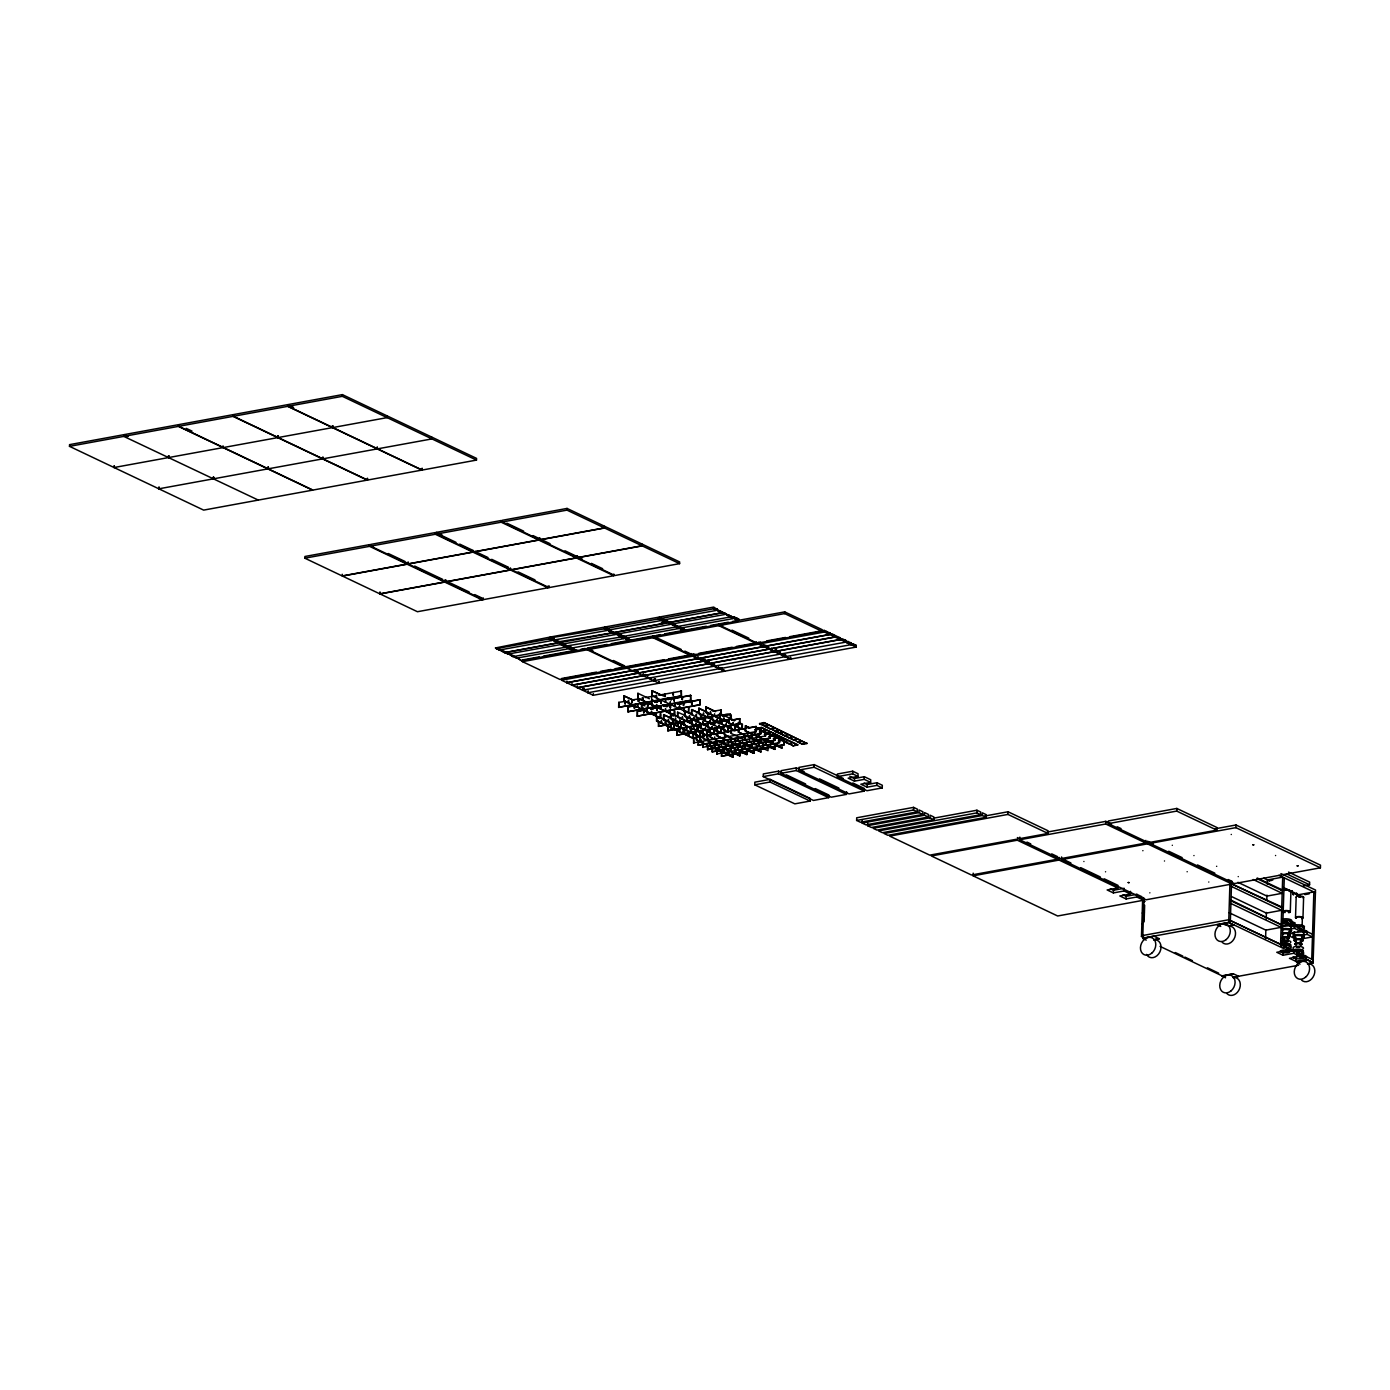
<?xml version="1.0" encoding="UTF-8"?>
<svg xmlns="http://www.w3.org/2000/svg" width="1390" height="1390" viewBox="0 0 1390 1390"><rect width="100%" height="100%" fill="white"/><g stroke="black" fill="none" stroke-linecap="round" stroke-linejoin="round"><path stroke-width="1.5" d="M431.699 438.788L387.15 417.626L114.05 467.526L69.5 446.346L69.552 444.644L123.832 434.688L127.706 436.53M114.05 467.526L114.102 465.824M114.362 465.945L114.31 467.648L158.86 488.811L431.942 438.91L476.492 460.09L476.544 458.387L431.995 437.207M268.183 467.075L268.027 468.969L312.576 490.149L258.297 500.087L123.779 436.391L123.832 434.688M178.407 426.382L178.459 424.68L124.197 434.618L124.144 436.321L178.407 426.382L222.973 447.545L223.026 445.843M158.86 488.811L158.912 487.108M159.155 487.23L159.103 488.932L203.652 510.113L257.932 500.157M168.572 457.692L168.381 455.868M168.694 457.501L168.746 455.798M168.937 457.623L169.007 455.92M223.338 447.476L178.789 426.313L178.841 424.61L233.103 414.654L233.051 416.357L277.6 437.537M213.122 478.872L213.174 477.17M213.382 478.977L213.435 477.274M213.504 478.803L213.556 477.1M213.747 478.924L213.799 477.222M278.035 435.765L277.983 437.468L233.416 416.288L233.468 414.585L287.747 404.646L293.568 407.392M267.818 467.144L267.766 468.847L223.217 447.667M268.444 467.196L268.392 468.899L312.941 490.079L367.221 480.123L367.273 478.421M277.653 435.834L277.861 437.659L322.411 458.822M278.278 435.887L278.226 437.589L322.775 458.752M332.297 425.809L332.245 427.512L287.695 406.349L287.747 404.646M332.61 427.442L288.06 406.28L288.112 404.577L342.392 394.621L386.941 415.801L387.15 417.626M304.827 558.189L369.549 546.34L406.905 564.097L342.201 575.947L304.827 558.189L304.897 556.486L369.601 544.637L373.337 546.409M322.723 457.241L322.671 458.943L367.221 480.123M323.088 457.171L323.036 458.874L367.586 480.054L421.848 470.098L421.917 468.395M332.662 425.74L332.505 427.634L377.055 448.814L377.107 447.111M332.922 425.861L332.87 427.564L377.42 448.744M386.889 417.504L342.34 396.324L342.392 394.621M444.591 580.273L444.522 581.976L379.817 593.843L342.461 576.068L342.253 574.261M367.586 480.054L367.638 478.351M369.549 546.34L369.601 544.637M459.708 544.098L472.774 550.318L472.722 552.021L408.017 563.888L370.644 546.131L370.696 544.428L435.418 532.561L455.972 542.326M377.35 447.232L377.298 448.935L421.848 470.098M379.817 593.843L379.87 592.14M474.737 594.59L482.208 598.152L482.156 599.855L417.434 611.722L380.078 593.947L380.13 592.262M444.522 581.976L407.166 564.218L406.957 562.394M408.017 563.888L408.069 562.186M510.391 568.197L510.339 569.9L445.634 581.767L408.26 564.01L408.33 562.307M476.492 460.09L422.23 470.046L422.282 468.343M431.942 438.91L431.751 437.086L387.202 415.923M472.722 552.021L435.365 534.264L435.418 532.561M538.538 539.963L473.834 551.83L436.46 534.055L436.512 532.353L501.234 520.503L501.182 522.206L538.538 539.963L538.59 538.26L532.995 535.584M482.156 599.855L444.783 582.097L444.835 580.394L469.125 591.932M445.634 581.767L445.686 580.064M548.025 586.076L547.955 587.779L483.251 599.646L445.895 581.889L445.947 580.186M510.339 569.9L472.982 552.143L473.034 550.44M483.251 599.646L483.303 597.943M557.268 642.91L552.23 639.661L557.268 642.91L504.466 652.588L495.483 647.949L549.78 637.141L576.19 650.711L628.992 641.016L623.936 637.767L628.992 641.016M552.195 640.495L499.149 650.068L495.483 647.949M502.276 521.997L502.329 520.294L567.051 508.427L604.407 526.184L604.355 527.887L539.65 539.754L502.276 521.997L566.981 510.13L604.355 527.887M560.743 644.56L565.817 646.976L560.743 644.56L507.68 654.117L500.834 649.616M504.049 651.145L513.014 656.653L566.06 647.097L569.014 648.505L566.06 647.097M504.466 652.588L500.522 649.86M547.955 587.779L510.599 570.022L510.651 568.319M569.274 648.626L574.348 651.024L569.274 648.626L516.229 658.182L509.366 653.682M512.58 655.211L521.545 660.702L574.348 651.024M513.014 656.653L509.07 653.908M515.534 656.619L516.872 658.113L515.794 656.74M516.507 657.453L521.545 660.702M613.424 660.511L624.631 665.845L624.579 667.548L559.875 679.415L522.501 661.657L522.553 659.955L539.25 656.879M565 550.805L576.207 556.139L576.155 557.842L538.799 540.084L538.851 538.382L550.058 543.699M539.65 539.754L539.702 538.052M641.971 545.766L604.615 528.009L604.667 526.306L642.024 544.063L641.971 545.766L577.267 557.633L539.893 539.876L539.946 538.173M613.824 574.018L613.772 575.721L549.067 587.588L549.12 585.885M549.015 638.132L551.952 640.39L548.981 638.983L549.745 637.993M553.081 639.331L550.145 637.072L604.424 627.116L607.378 628.523M552.959 639.522L553.098 638.479M554.037 640.182L554.089 639.192M555.096 639.678L554.332 640.651M560.518 643.587L557.546 642.18L562.603 643.379M558.676 641.138L561.612 643.379M559.145 641.728L611.913 632.902L606.874 629.653L611.913 632.902M557.303 642.058L559.371 642.701L612.173 633.023L615.127 634.431L612.173 633.023M561.508 643.57L561.647 642.528M632.085 670.623L566.634 682.629L561.56 680.214L561.612 678.511L596.414 672.135M562.585 644.23L562.62 643.24M566.981 510.13L567.051 508.427M563.645 643.726L562.88 644.717M567.676 645.794L620.705 637.072L623.658 638.479L620.722 636.22M567.902 646.75L565.834 646.124M637.454 671.457L637.402 673.16L571.95 685.148L566.877 682.751L566.946 681.048M570.439 646.732L571.533 647.254M571.116 648.296L570.89 647.306M571.95 685.148L572.002 683.446M613.772 575.721L576.416 557.963L576.468 556.261L582.062 558.919M577.267 557.633L577.319 555.93M679.588 563.645L642.232 545.888L642.284 544.185L679.641 561.942L679.588 563.645L614.884 575.512L577.51 557.755L577.562 556.052M576.19 650.711L573.253 648.452M642.736 675.679L577.284 687.685L577.337 685.982M847.917 641.433L847.153 642.423L847.917 641.433L850.871 642.84L850.732 644.613L845.745 642.145L582.601 690.222L582.653 688.519M582.914 688.641L582.862 690.343L587.935 692.741L851.08 644.665L856.153 647.08L856.205 645.377L853.251 643.97L852.487 644.96L853.251 643.97M583.644 688.502L584.391 688.363M624.579 667.548L587.206 649.79L587.258 648.087L592.87 650.746M684.836 651.111L690.448 653.769L690.396 655.472L625.674 667.339L588.318 649.582L588.37 647.879L607.152 644.439M587.935 692.741L587.987 691.039M588.248 691.16L588.196 692.863L593.252 695.278L658.704 683.272L658.756 681.569M593.252 695.278L593.322 693.575M603.66 628.106L606.579 630.365L603.66 628.106L607.343 629.375M608.455 629.183L605.467 628.628L604.789 627.046L659.051 617.108L661.988 619.367M607.621 628.662L609.098 629.097M606.613 629.514L608.716 629.288L613.755 632.554L666.557 622.876L661.501 619.61L666.557 622.876M616.986 633.232L611.93 632.05M620.444 636.968L615.405 633.701L622.564 635.89L625.5 638.149L622.564 635.89M615.145 633.579L617.247 633.353L622.286 636.62L675.349 627.064L678.303 628.471L680.44 627.272M617.629 633.162L616.135 633.562M626.178 637.211L618.289 633.718M620.705 637.072L620.479 636.116M681.413 696.008L681.274 690.917L681.413 696.008L618.62 707.336L618.776 702.367L625.205 701.377M618.915 707.475L618.776 702.367M622.286 636.62L617.247 633.353M628.28 700.386L628.193 702.94L623.745 700.821L623.901 695.851L633.892 700.334M625.813 637.298L630.834 640.668L683.637 630.991L678.581 627.724L683.637 630.991M628.61 702.853L624.162 700.751L624.318 695.782M625.622 701.307L625.118 703.931L624.909 701.238M630.122 639.956L626.821 637.784M625.118 703.931L625.326 701.168M723.843 669.65L724.52 671.214L659.068 683.22L627.012 668.208L627.064 666.505L615.162 668.694M627.429 666.436L627.376 668.138L692.811 656.149L697.884 658.565L697.207 656.984M628.158 666.314L664.316 659.677M682.525 696.807L682.316 699.57L682.525 696.807L690.569 695.33L690.708 700.438L627.915 711.75L628.072 706.78L634.222 705.668L634.431 708.344L634.917 705.72M628.211 711.889L628.072 706.78M633.18 705.025L628.905 702.993L628.697 700.317M630.834 640.668L625.778 637.419L623.693 637.628M631.964 699.952L631.755 702.715L631.964 699.952L638.462 698.944L638.392 701.498L638.879 698.875M634.431 708.344L634.639 705.581M636.238 671.839L636.968 671.7M637.819 671.387L637.663 673.281L572.211 685.27L577.284 687.685M638.08 671.509L638.027 673.212L703.479 661.206L708.535 663.621L708.605 661.918M691.82 701.22L692.029 703.913L691.82 701.22L699.882 699.743L700.004 704.852L637.211 716.18L637.367 711.211L643.518 710.082L643.726 712.775L644.213 710.134M642.197 700.369L637.749 698.267L637.906 693.297L638.166 698.18L642.614 700.299L642.684 697.745L642.614 700.299M637.506 716.302L637.367 711.211M633.041 705.251L637.332 707.284L637.402 704.73M638.392 701.498L638.462 698.944M655.663 713.4L656.01 715.885L651.719 713.852L651.51 711.159L651.441 713.713L647.167 711.68L646.958 708.987L646.871 711.541L642.597 709.508L642.667 706.954L642.302 709.369L638.027 707.336L637.819 704.643M638.809 701.429L638.601 698.736M641.468 707.058L641.555 704.504L647.757 703.375L641.259 704.365M651.406 702.159L651.736 704.643L642.475 700.508L642.267 697.815M643.031 674.098L642.979 675.801L577.528 687.807L582.601 690.222M643.396 674.028L643.344 675.731L708.796 663.742L713.869 666.158L713.921 664.455M647.167 702.471L642.892 700.438L642.684 697.745M644.126 674.619L645.116 675.957L645.238 674.428M644.508 674.567L645.516 675.036M643.726 712.775L643.796 710.221L637.663 711.35M644.143 712.688L643.935 710.012M646.871 711.541L647.236 709.126M651.024 713.782L646.75 711.75L646.541 709.056M648.053 678.216L647.375 676.652M648.174 703.288L647.688 705.929L647.479 703.236M648.313 678.337L647.618 676.774M647.688 705.929L647.896 703.149M649.703 678.633L651.545 678.285M690.396 655.472L653.022 637.715L653.074 636.012L611.339 643.674M651.649 699.066L651.719 696.512M688.519 712.896L688.676 707.927L688.519 712.896L651.736 695.695L651.893 690.726L663.795 696.112M652.31 690.656L651.736 695.695M669.667 710.829L669.997 713.313L665.723 711.28L665.515 708.587L665.428 711.141L661.154 709.109L661.24 706.554L660.875 708.97L656.584 706.937L656.671 704.382L656.306 706.798L652.032 704.765L651.823 702.089M756.264 641.711L756.212 643.414L691.49 655.281L654.134 637.524L654.186 635.821M653.995 680.805L654.047 679.102L655.524 678.824M654.534 678.841L655.281 678.702M658.287 618.081L661.223 620.34L658.269 618.932L659.034 617.959M656.271 695.261L656.48 697.936L656.567 695.382M672.569 721.445L672.916 723.912L668.625 721.879L668.416 719.186L668.347 721.74L656.289 716.024L656.08 713.331M662.352 619.297L659.433 617.038L713.696 607.082L717.987 610.001L716.91 608.629M661.345 723.026L656.48 720.993L656.636 716.024L656.897 720.923L661.345 723.026L661.432 720.472L661.64 723.165L665.914 725.198L665.567 722.731M657.487 707.719L656.984 710.342L656.775 707.649L650.555 708.796L656.775 707.649M656.984 710.342L657.192 707.58M663.1 619.158L659.399 617.89M659.068 683.22L659.121 681.517M658.634 726.362L658.513 721.254L658.634 726.362L721.132 714.894L721.01 709.786L721.132 714.894M660.094 718.109C659.694 703.809 664.125 725.285 655.872 716.093M660.875 708.97L661.24 706.554M665.011 711.228L660.736 709.195L660.528 706.502M660.945 703.496L661.154 700.716L660.945 703.496L660.736 700.803L654.516 701.933L660.736 700.803M721.202 612.868L716.145 609.602L721.202 612.868L668.399 622.546L662.613 619.419L663.742 619.089M667.339 621.035L664.385 619.627M667.687 621.834L664.75 619.575M668.347 721.74L663.482 719.707L663.638 714.738L673.611 719.221M664.055 714.668L663.482 719.707M664.907 696.633L665.115 693.871L665.324 696.564M669.789 623.554L666.835 622.147L671.874 624.058M670.553 622.564L667.565 622.008L667.704 620.982M665.393 699.587L665.324 702.141M668.399 622.546L663.343 619.297M665.358 720.194L664.993 722.609M665.81 699.518L665.601 702.28M671.631 623.224L668.677 621.817M670.484 727.37L666.192 725.337L665.984 722.644M675.123 626.091L670.049 623.676L679.067 627.481M730.601 714.356C709.265 720.976 736.335 706.937 730.445 719.308L667.947 730.775L667.808 725.667M667.947 730.775L668.103 725.806M671.909 623.207L676.93 626.612L729.993 617.038L732.947 618.446L730.011 616.187M672.274 623.154L671.144 623.485M670.241 707.91L670.032 705.216L663.829 706.363L670.327 705.356L670.241 707.91L670.449 705.147L670.658 707.84M670.31 704.244L670.38 701.689L670.171 704.452M675.853 625.952L672.916 623.693M676.374 716.197L670.293 713.452L670.084 710.759M673.299 623.641L676.218 625.9M670.762 727.509L670.553 724.816L670.762 727.509L675.036 729.542M679.571 720.159L679.901 722.626L675.627 720.593C674.914 712.427 677.625 726.64 670.484 718.422L670.64 713.47M670.553 724.816L670.345 727.578L674.619 729.611M675.349 720.454L670.901 718.352L671.057 713.383L680.614 717.935M673.003 695.156L673.229 692.394L673.42 695.07M676.113 626.073L675.888 625.1M677.469 726.084L673.194 724.051L672.986 721.358M674.202 701.064L674.411 698.284L674.202 701.064L673.994 698.371L667.791 699.5L673.994 698.371M674.098 715.537C673.698 701.238 678.111 722.713 669.876 713.522M674.654 724.607L674.15 727.231L673.942 724.538M677.208 625.865L680.144 628.124M674.15 727.231L674.359 724.468M674.445 706.485L674.949 703.861L674.741 706.624M677.243 735.188L677.104 730.097L677.243 735.188L739.741 723.738L739.602 718.63L731.557 720.107M677.764 726.223L677.555 723.53L677.764 726.223L682.038 728.256M682.351 719.186L677.486 717.136L677.642 712.184L677.903 717.066L682.351 719.186L682.42 716.632L682.629 719.308L686.903 721.358L686.573 718.873M680.179 627.272L685.478 630.66L738.264 620.982L733.225 617.733L738.264 620.982M677.555 723.53L677.347 726.292L681.621 728.325M680.822 627.22L679.693 627.533M679.015 708.657L679.519 706.016L679.727 708.709M684.419 629.149L681.465 627.759M685.478 630.66L681.83 627.689M679.432 708.57L679.519 706.016M679.606 731.713L674.914 729.75L679.189 731.783L679.693 729.159L679.901 731.852L684.175 733.885L684.54 731.453L684.453 734.007L688.728 736.04L688.398 733.572M684.471 724.798L680.197 722.765L679.988 720.072M681.291 723.391L680.787 726.014L680.579 723.339M680.787 726.014L680.874 723.46M681.204 725.945L680.996 723.252M682.316 699.57L682.108 696.876L674.411 698.284M683.498 705.477L683.724 702.715L683.498 705.477L683.307 702.784L677.086 703.931M683.533 729.107L683.463 731.661L683.255 728.968M684.002 710.742L683.654 708.274M683.672 728.881L684.123 731.54M684.071 708.188L683.585 710.829M683.949 729.02L683.758 733.955L679.901 731.852M689.04 726.97L684.054 724.885L684.141 722.331L684.349 725.007L688.623 727.057M693.575 717.587L693.905 720.072L689.631 718.039C688.901 709.856 691.629 724.068 684.471 715.867L684.627 710.898L690.378 713.626M684.766 724.937L684.141 722.331M689.336 717.9L684.888 715.78L685.044 710.811L692.707 714.46M686.608 730.428L681.917 728.464L686.191 730.497L686.677 727.874L686.886 730.567L691.178 732.6L691.247 730.045L691.456 732.739L695.73 734.771L695.4 732.287M691.473 723.512L687.199 721.48L686.99 718.804M691.369 655.559L698.267 658.495L763.701 646.489L763.023 644.925M689.579 731.401L693.401 733.225L693.245 738.194L689.023 736.179L688.815 733.486M691.49 655.281L691.542 653.578M690.708 700.438L690.569 695.33M692.116 655.437L693.975 654.968M690.291 727.665L690.5 730.358L690.587 727.804M692.029 703.913L691.403 701.307L683.724 702.715M692.811 656.149L692.88 654.447M691.612 704L691.403 701.307M691.542 730.184L690.76 732.669L686.886 730.567M691.768 723.651L691.56 720.958L691.768 723.651L696.043 725.684L695.695 723.217M727.821 731.852L728.395 726.814L728.238 731.783L691.473 714.582L691.629 709.612L699.709 713.174M695.347 655.385L693.94 655.819L693.245 654.377L693.193 656.08L758.627 644.074L763.701 646.489M691.56 720.958L691.334 723.738L695.625 725.771M692.046 709.543L691.473 714.582M694.722 654.099L692.133 654.586M694.983 655.455L694.218 656.428M693.245 738.194L693.401 733.225M693.61 729.142L688.901 727.178L693.193 729.211L693.68 726.588L693.888 729.281L698.162 731.314L698.249 728.76M693.593 737.934L693.732 743.024L693.593 737.934L697.693 737.169M698.128 719.759L698.475 722.244L694.201 720.211L693.992 717.518M696.338 716.615L696.425 714.06L695.921 716.684M703.27 659.381L703.218 661.084L698.145 658.669L698.319 656.792M700.438 736.856L696.025 734.893L695.817 732.217M700.89 727.995L704.747 730.097L705.529 727.613L705.164 730.028L700.89 727.995L700.977 725.441L700.595 727.856L696.321 725.823L696.112 723.13M701.151 739.358L700.664 741.982L696.216 739.88L696.373 734.91L702.523 737.569M701.081 741.913L696.633 739.793L696.79 734.841M696.425 729.09L697.207 726.588M697.832 728.829L697.745 731.383L693.888 729.281M707.562 715.016L707.91 717.501L703.618 715.468C702.906 707.302 705.634 721.497 698.475 713.296L699.048 708.257L706.693 711.889M754.701 729.785L761.025 728.812L760.869 733.781L698.371 745.231L698.197 741.791M702.697 721.931L703.045 724.399L698.753 722.366L698.545 719.69M699.048 708.257L698.475 713.296M698.371 745.231L698.475 741.93M700.004 704.852L699.882 699.743M704.574 736.109L699.83 736.978C701.203 715.659 699.9 753.467 700.143 736.717L704.296 735.97M700.908 718.786L700.56 716.302M702.767 660.493L703.531 659.503M700.977 716.232L700.491 718.856M703.479 661.206L703.635 659.312M703.844 661.136L769.278 649.147L774.352 651.545L708.917 663.551L703.844 661.136L703.896 659.433M704.626 659.312L705.373 659.173M702.402 731.001L702.732 733.486L698.458 731.453M706.693 738.055L707.076 735.64L703.027 733.625L702.819 730.932M707.892 726.709L711.75 728.829L712.253 726.188L712.167 728.742L707.892 726.709L707.684 724.016L707.597 726.57L703.323 724.538L703.114 721.844M703.184 742.486L703.027 747.455L702.888 742.347M707.736 738.159L707.666 740.714L703.218 738.594L703.375 733.625L709.526 736.283M708.083 740.627L703.635 738.524L703.792 733.555M714.564 713.748L714.912 716.215L710.62 714.182C709.908 706.016 712.636 720.211 705.477 712.01L706.051 706.971L715.607 711.524M707.128 662.179L707.857 662.057M705.477 720.958L705.13 718.474M707.371 662.3L708.118 662.179M705.547 718.404L705.06 721.028M710.342 714.043L705.894 711.941L706.051 706.971M708.796 663.742L708.848 662.04M708.917 663.551L708.97 661.849M714.234 666.088L709.161 663.673L709.213 661.97M707.249 735.623L707.406 730.654L703.583 728.847M766.012 733.833L770.321 733.242L770.164 738.194L707.666 749.662L707.493 746.204M707.666 749.662L707.771 746.343M712.636 742.799L708.361 740.766L708.448 738.212M712.931 608.073L715.867 610.332L712.931 608.073L716.632 609.341M710.029 723.13L709.699 720.645M709.664 743.841L709.734 741.287M709.595 732.408L713.834 734.424L714.408 729.385L714.251 734.337L710.012 732.339L709.386 729.715M710.116 720.576L709.908 723.339M714.738 736.874L714.651 739.428L710.203 737.308L710.36 732.339L716.528 734.997M709.873 743.772L710.203 746.256L705.512 744.293L714.773 748.428L714.86 745.874L713.887 746.117M712.705 664.837L713.435 664.698M710.499 746.395L710.29 743.702M715.068 739.341L710.638 737.239L710.794 732.269M712.132 717.188L712.462 719.673L703.618 715.468M714.286 664.385L714.13 666.279L719.203 668.677L718.508 667.113M716.701 719.36L717.032 721.844L712.757 719.812L712.549 717.118M714.547 664.507L714.495 666.21L724.52 671.214M774.977 735.449L774.821 740.401L712.323 751.868L712.132 748.428M712.323 751.868L712.427 748.55M714.182 725.372L714.686 722.731L714.477 725.51M718.995 610.471L721.949 611.878L718.265 610.61M715.068 748.567L718.925 750.67L719.412 748.046L719.342 750.6L715.068 748.567L714.86 745.874M756.212 643.414L718.839 625.656L718.891 623.954L710.551 625.483M717.014 731.053L716.806 728.36L717.014 731.053L721.254 733.069L720.976 728.169M716.806 728.36L716.736 730.914L712.462 728.881M732.53 621.452L784.707 611.878L822.081 629.635L822.029 631.338L757.307 643.205L719.951 625.448L720.003 623.745L728.343 622.216M721.879 724.138L725.754 726.258L726.24 723.617L726.171 726.171L721.879 724.138L721.688 721.462L721.601 724.016L717.327 721.983L717.118 719.29M717.136 749.106L716.979 754.075L716.788 750.635M717.205 736.022L722.07 738.055L717.205 736.022L717.362 731.071L721.619 732.808M716.875 742.486L717.205 744.971L712.514 743.007L721.775 747.142L721.427 744.658M719.447 668.798L718.769 667.235M717.501 745.11L717.292 742.416M717.622 735.953L717.779 730.984M724.433 613.529L721.48 612.121L726.518 614.05L725.424 613.529M722.209 612L725.163 613.407L721.219 612.017M718.752 727.543L719.238 724.902L719.169 727.457M719.759 718.526L719.551 715.833L719.759 718.526L724.034 720.559L723.703 718.074M720.593 667.617L721.983 668.034M719.551 715.833L719.464 718.387L710.62 714.182M720.941 729.82L720.837 733.138L716.597 731.123M729.733 616.934L724.694 613.668L733.712 617.455L730.74 616.048M784.273 739.862L784.116 744.832L721.619 756.282L721.445 752.841M721.619 756.282L721.723 752.98M723.738 729.628L723.391 727.161M723.808 727.074L723.321 729.715M728.881 722.87L732.739 724.972L733.242 722.348L733.155 724.902L728.881 722.87L728.968 720.315L728.603 722.731L724.329 720.698L724.12 718.005M727.543 614.536L730.497 615.944L726.796 614.675M723.686 747.907L723.478 752.841L719.203 750.808L723.895 752.755L723.981 750.2L724.19 752.894L728.464 754.926L728.551 752.372L727.543 752.616L728.829 752.511L728.76 755.065L732.982 757.081L733.086 753.762M724.207 734.737L724.781 729.698L724.624 734.667L729.072 736.787L724.624 734.667M723.877 741.218L724.207 743.685L719.516 741.721L728.777 745.857L728.43 743.372M724.485 743.824L724.294 741.131M724.902 737.968L724.972 735.432M729.993 617.038L729.75 616.083M730.445 719.308L730.306 714.217M735.067 618.116L733.99 616.743L735.084 617.264L734.32 618.255M730.393 725.875L730.723 728.343L726.449 726.31M730.601 728.568L734.824 730.567L735.397 725.528L735.241 730.497L731.018 728.482L730.81 725.789M731.262 749.054L730.48 751.556L726.206 749.523L730.897 751.486L730.984 748.932L731.192 751.608L735.466 753.641L735.553 751.087L735.049 753.728L731.192 751.608M731.209 733.468L731.783 728.412L731.209 733.468L767.975 750.67L768.079 747.351M730.862 739.932L731.209 742.399L726.518 740.453L735.762 744.571L735.432 742.104M731.488 742.538L731.279 739.845M739.028 620.01L736.109 617.751L739.063 619.158L738.298 620.131M732.982 757.081L732.669 753.849M735.553 751.087L735.762 753.78L739.984 755.795L740.088 752.476M737.395 724.59L737.725 727.057L733.451 725.024M738.577 722.435L742.399 724.242L742.243 729.211L738.02 727.196L737.812 724.503M738.194 750.339L742.052 752.442L742.538 749.818L742.469 752.372L738.194 750.339L738.264 747.785L737.482 750.27L733.208 748.237L737.899 750.2L737.986 747.646M738.212 732.183L738.785 727.144L738.629 732.096L743.077 734.215L738.629 732.096M737.864 738.646L738.212 741.113L733.503 739.167L742.764 743.285L742.434 740.818M738.49 741.252L738.281 738.559M739.741 723.738L739.602 718.63M739.984 755.795L739.671 752.563M745.978 728.516L741.826 729.281L741.982 724.329L738.159 722.505M742.121 749.888L742.747 752.494L746.986 754.509L747.09 751.208M745.266 746.5L744.484 748.984L740.21 746.951L744.901 748.915L744.988 746.361L745.179 749.054L749.471 751.087L749.54 748.532L749.054 751.156L745.179 749.054M745.214 730.897L750.079 732.93L745.214 730.897L745.37 725.928L749.61 727.665M745.196 739.845L744.866 737.36M745.283 737.291L744.779 739.914M745.631 730.81L745.787 725.858M746.986 754.509L746.673 751.278M747.299 733.903L747.629 736.387L742.938 734.424L747.212 736.457M751.868 736.074L752.199 738.559L747.924 736.526L747.716 733.833M749.766 741.999L749.436 739.532M749.54 748.532L749.749 751.226L753.971 753.224L754.075 749.922M752.268 745.214L751.486 747.698L747.212 745.666L751.903 747.629L751.973 745.075L752.181 747.768L756.455 749.801L756.542 747.247L756.038 749.87L752.181 747.768M756.438 738.246L756.768 740.731L752.494 738.698L752.285 736.005M753.971 753.224L753.658 749.992M753.919 744.258L754.405 741.617L754.197 744.397M757.22 642.649L758.679 642.371L758.627 644.074M754.336 744.171L754.405 741.617M754.301 732.617L754.631 735.101L749.94 733.138L754.214 735.171M758.87 734.789L759.201 737.273L754.926 735.241L754.718 732.547M756.091 726.466L756.23 731.574L756.091 726.466L748.029 727.943M754.753 784.811L754.84 782.17L770.112 779.356L810.179 798.416L810.092 801.057L794.837 803.854L754.753 784.811L770.025 782.014L810.092 801.057M825.886 631.442L828.805 633.701L825.886 631.442L829.569 632.728L829.43 634.483L764.083 646.42L759.01 644.004L759.062 642.302L760.521 642.041M763.701 730.428L761.494 730.845L757.064 728.238L761.355 727.457L797.704 744.727L793.395 745.996L789.19 743.511L793.395 745.996M756.542 747.247L756.751 749.94L760.973 751.938L761.077 748.637M758.488 746.43L759.27 743.928L758.766 746.552M758.905 746.343L759.27 743.928M759.583 723.373L767.61 726.223L765.125 726.501L759.566 723.86L763.892 722.591L806.895 743.528L802.603 744.31L798.381 742.312L800.605 741.409L798.086 742.173L793.829 739.654M763.77 739.445L759.496 737.412L759.288 734.719M760.869 733.781L760.747 728.673M797.686 745.214L761.355 727.457M768.357 647.462L769.035 649.026L763.961 646.611L763.284 645.047M760.99 740.418L761.338 742.885L765.473 745.144L766.272 742.642L766.185 745.196L770.46 747.229L770.547 744.675L770.043 747.316L756.629 740.94L760.921 742.972M761.494 730.845L757.064 728.238M764.326 646.541L829.778 634.552L834.851 636.95L769.4 648.956L764.326 646.541L764.378 644.838M761.616 743.024L761.407 740.331M766.046 732.999C755.621 726.831 766.933 735.049 768.566 732.252M766.133 645.916L765.369 646.906M763.041 748.584L763.127 746.03M806.895 743.528L763.892 722.591M763.457 748.515L763.544 745.961M766.498 645.846L765.108 645.429L766.185 646.072M815.27 788.582L828.788 794.993L828.701 797.651L813.428 800.449L763.232 776.593L763.318 773.935L778.574 771.137L782.431 772.979M765.334 732.547L765.525 735.988L765.682 731.018M767.628 725.754L765.404 726.64L770.703 729.142L772.909 728.742M773.118 734.91L770.616 735.171L766.359 732.669M769.278 649.147L768.601 647.566M767.992 739.132L768.322 741.617L763.631 739.654L767.905 741.687M773.188 743.911L777.045 746.03L777.549 743.389L777.462 745.943L773.188 743.911L773.257 741.356L772.892 743.772L768.618 741.739L768.409 739.063M771.45 648.452L770.686 649.425M771.815 648.383L770.408 648.817M770.164 738.194L770.043 733.103M770.703 729.142L765.421 726.153M770.616 735.171L767.784 733.347M777.757 731.053L775.273 731.314L770.998 728.812L775.273 730.845C785.489 731.157 767.28 730.271 779.842 732.999L782.344 732.739L779.825 733.486L775.551 731.453M773.135 734.424L770.911 735.31L775.186 737.343L777.705 736.596M770.025 782.014L770.112 779.356M780.051 654.012L774.977 651.597L775.029 649.912L776.506 649.634M773.257 741.356L772.475 743.859L768.618 741.739M775.516 649.651L776.245 649.512M774.821 740.401L774.682 735.31M770.338 747.438L774.977 749.384L775.081 746.065M781.962 739.115L779.755 739.515L775.481 736.995L779.773 739.028L779.477 742.625L716.684 753.936M779.738 652.379L779.686 654.082L774.612 651.667L709.161 663.673M780.103 652.31L779.929 654.203L785.003 656.619L785.055 654.916M780.363 652.431L780.311 654.134L785.385 656.549M779.286 739.167L779.477 742.625M828.701 797.651L778.487 773.796L778.574 771.137M786.827 740.94L784.308 741.687L780.033 739.654L782.257 738.768M782.344 732.739L780.12 733.625L784.394 735.658L786.914 734.91M822.029 631.338L784.655 613.581L784.707 611.878M783.595 655.177L783.821 656.149L784.586 655.177M784.325 655.055L783.56 656.028M846.58 791.727L846.493 794.385L831.237 797.182L781.024 773.327L781.111 770.668L796.383 767.871L804.098 771.537M777.323 746.169L781.979 748.098L782.084 744.779M785.437 654.846L785.263 656.74L790.337 659.138L790.389 657.453M785.68 654.968L785.628 656.671L790.702 659.086L856.153 647.08M784.116 744.832L783.995 739.723M784.394 735.658L780.138 733.138M788.877 743.859C778.504 737.708 789.572 745.874 791.397 743.111M788.964 737.829C778.539 731.661 789.833 739.88 791.466 737.082M790.702 659.086L790.754 657.383M793.516 740.001C783.091 733.833 794.385 742.052 796.036 739.254M846.493 794.385L796.296 770.529L796.383 767.871M852.8 782.97L864.389 788.478L864.302 791.119L849.047 793.916L798.833 770.06L798.92 767.402L814.175 764.604L843.139 778.383M802.603 744.31L798.399 741.826M864.302 791.119L814.106 767.263L814.175 764.604M823.036 630.574L824.096 631.946L823.036 630.574L789.694 636.69M825.573 631.686L823.766 630.452L824.843 631.824L826.616 631.321M829.517 634.431L824.444 632.016L824.496 630.313M824.843 631.824L823.766 630.452M828.353 633.11L831.915 634.691M829.066 633.823L829.83 632.85L830.907 634.222M829.778 634.552L829.83 632.85M830.16 634.344L829.083 632.971M833.427 635.525L834.139 636.238L831.203 633.979M837.249 637.228L833.687 635.647L834.782 636.168M837.267 636.377L840.22 637.784L840.168 639.487L835.095 637.072L834.904 635.247L831.95 633.84M841.558 639.278L839.751 638.045L842.566 639.765M842.601 638.914L845.554 640.321L845.502 642.024L840.429 639.609L840.481 637.906M840.811 639.417L839.751 638.045M864.059 783.039L867.186 784.533L876.986 782.726L882.32 785.263L882.233 787.922L866.96 790.719L837.371 776.645L837.458 774.004L852.73 771.207L858.047 773.726L857.96 776.385L848.161 778.174L854.416 781.145L864.215 779.356L870.644 782.414L870.731 779.755L864.302 776.697L854.503 778.504L849.811 776.263M844.79 641.294L845.554 640.321M845.051 641.416L845.798 640.443L846.875 641.815L845.068 640.564M845.745 642.145L845.798 640.443M846.423 642.562L849.412 643.118M850.107 643.831L847.188 641.572M852.209 644.334L850.402 643.101L853.217 644.821M851.08 644.665L851.132 642.962M851.462 644.474L850.402 643.101M857.96 776.385L852.643 773.848L852.73 771.207M854.416 781.145L854.503 778.504M856.622 820.447L856.709 817.789L913.595 807.364L917.4 809.171L917.313 811.83L860.427 822.255L856.622 820.447L913.508 810.023L917.313 811.83M922.804 814.436L918.998 812.629L919.085 809.97L922.89 811.777L922.804 814.436L865.918 824.861L862.113 823.054L862.2 820.413M864.215 779.356L864.302 776.697M882.233 787.922L876.899 785.385L867.099 787.174L867.186 784.533M928.294 817.042L924.489 815.235L924.576 812.594L928.381 814.401L928.294 817.042L871.408 827.484L867.603 825.677L867.69 823.019M876.899 785.385L876.986 782.726M913.508 810.023L913.595 807.364M929.997 817.859L930.084 815.2L933.872 817.007L933.802 819.666L876.916 830.091L873.111 828.284L929.997 817.859L933.802 819.666M1143.692 897.575L1143.605 900.234L1057.651 915.993L973.104 875.822L973.191 873.163M976.909 810.231L980.715 812.038L980.628 814.696L976.823 812.889L976.909 810.231L934.202 818.067M982.33 815.496L982.4 812.837L986.205 814.644L986.135 817.303L887.897 835.321L884.092 833.514L982.33 815.496L986.135 817.303M1008.045 811.76L1048.112 830.803L1048.025 833.461L1007.959 814.418L1008.045 811.76L984.798 816.017M1145.864 840.394L1145.777 843.052L1059.823 858.812L1019.756 839.751L1019.843 837.11M1057.373 859.246L1017.306 840.203L931.352 855.962L971.419 875.005L1057.373 859.246L1057.46 856.605L1051.726 853.877M1104.199 878.81L1117.908 885.326L1117.821 887.984L1059.058 860.062L1059.145 857.404M1228.256 879.54L1232.096 881.382L1232.009 884.023L1146.055 899.782L1061.526 859.611L1061.595 856.952M1145.777 843.052L1105.71 823.992L1105.797 821.351L1047.087 832.106M1108.334 823.627L1108.421 820.969L1176.809 808.441L1216.876 827.484L1216.806 830.143L1148.401 842.67L1108.334 823.627L1176.722 811.082L1216.806 830.143M1130.574 891.355L1130.504 894.013L1124.076 890.955L1113.39 892.919L1113.477 890.26L1110.349 888.766M1124.076 890.955L1124.163 888.297L1113.477 890.26M1143.605 900.234L1136.759 896.984L1126.074 898.948L1126.161 896.289L1123.033 894.795M1136.759 896.984L1136.829 894.326L1126.161 896.289M1145.221 938.233L1141.468 936.46L1141.85 924.402M1141.85 924.107L1142.198 913.195L1144.404 912.778L1144.126 921.883M1146.246 940.109L1142.736 938.441L1143.987 898.635M1144.648 905.22L1144.422 912.5L1142.215 912.9L1142.545 901.988L1144.752 901.571M1281.736 907.67L1147.48 843.852L1147.549 841.193L1153.318 843.939M1146.576 954.409A9.313 7.263 -64.6 0 0 1159.868 951.976A9.313 7.263 -64.6 0 0 1153.63 939.901L1159.295 938.58L1155.524 939.275M1176.722 811.082L1176.809 808.441M1220.75 926.435L1217.258 924.506M1225.528 977.796L1222.053 975.85L1233.347 973.782L1238.594 976.267M1229.942 882.876L1228.708 922.404L1217.24 924.784M1231.592 881.451L1230.376 920.493L1229.142 920.719M1235.971 824.982L1320.5 865.171L1320.413 867.812L1235.884 827.641L1235.971 824.982L1214.999 828.822M1222.244 942.368A9.313 7.263 -64.6 0 0 1234.841 937.19A9.313 7.263 -64.6 0 0 1228.135 926.244L1233.799 924.923L1230.028 925.601M1233.347 973.782L1222.036 976.127M1265.578 938.476L1265.856 929.806M1266.203 918.964L1266.412 912.448M1266.811 899.434L1266.95 895.108M1267.298 884.266L1267.419 879.922L1282.692 877.125L1280.572 944.366L1229.16 920.006M1282.153 945.113L1284.273 877.872M1283.109 952.602L1293.795 950.638L1300.223 953.696L1300.137 956.355L1293.708 953.297L1283.04 955.26L1283.109 952.602L1279.981 951.125M1284.395 947.216L1284.429 945.791L1286.132 946.59L1284.099 946.972A5.595 1.72 1.8 0 0 1283.387 947.007M1285.177 922.282L1285.211 920.875L1286.914 921.674L1286.862 923.082M1283.04 955.26L1276.767 952.289L1287.453 950.326L1287.54 947.667L1228.795 919.746L1142.841 935.505M1282.31 926.452L1288.182 925.375L1288.269 922.717L1282.935 920.197M1290.285 911.857L1290.928 891.285M1289.312 951.316L1289.99 949.787L1292.04 949.405L1293.725 950.204L1293.69 951.629L1292.005 950.83L1292.04 949.405M1290.094 926.4L1294.524 925.688L1300.953 928.746L1300.866 931.404L1294.438 928.346L1294.524 925.288L1292.822 924.489L1290.511 925.671M1292.822 924.489L1292.787 925.896L1294.472 926.713M1293.708 953.297L1293.795 950.638M1295.515 917.556L1296.175 896.984M1309.05 963.34L1313.237 962.575L1306.391 959.326L1295.706 961.289L1295.793 958.631L1292.665 957.137M1300.032 964.139L1296.557 962.193L1307.851 960.108L1313.081 962.888L1315.513 890.034L1280.937 873.598M1297.86 928.312L1297.895 926.887L1299.581 927.703L1299.546 929.111M1298.799 952.619L1298.764 954.044L1297.061 953.227L1297.113 951.82L1298.799 952.619L1296.766 953.001M1302.1 926.661L1302.361 917.852M1302.969 917.886L1303.611 897.315M1300.171 957.693A5.369 1.651 1.8 0 0 1301.891 957.38L1304.724 955.434L1306.409 956.233L1306.391 959.326M1303.021 932.082L1307.191 931.317L1305.505 930.518L1303.195 931.7A5.595 1.72 1.8 0 0 1303.976 929.962A5.595 1.72 1.8 0 0 1299.129 928.781M1302.187 958.422L1306.374 957.658L1304.671 956.859L1304.724 955.434M1305.453 931.926L1305.505 930.518M1301.005 938.997L1312.438 936.912L1307.121 934.375L1307.208 931.717L1302.777 932.412M1303.264 885.934L1309.589 884.77L1309.658 882.129L1288.53 872.086M1307.851 960.108L1296.54 962.471M1311.743 959.169L1313.863 891.928L1297.079 895.004M1271.398 880.53L1270.703 880.548M1298.764 897.245L1301.057 897.245M1283.126 941.69L1288.009 941.708M1289.99 949.787L1289.746 949.874A5.595 1.72 1.8 0 1 1289.242 950.03M1302.673 955.816L1302.43 955.903A5.595 1.72 1.8 0 1 1301.926 956.059M1286.879 938.945C1291.658 936.999 1279.217 937.242 1284.951 938.945M1289.347 950.604L1289.225 950.638A5.595 1.72 1.8 0 0 1290.754 948.97A5.595 1.72 1.8 0 0 1286.393 947.615M1302.013 956.633L1301.909 956.668A5.595 1.72 1.8 0 0 1303.195 954.774A5.595 1.72 1.8 0 0 1297.617 953.592M1296.592 947.302L1299.389 947.268M69.5 446.346L123.779 436.391M178.789 426.313L233.051 416.357M233.416 416.288L287.695 406.349M288.06 406.28L342.34 396.324M370.644 546.131L435.365 534.264M436.46 534.055L501.182 522.206M342.461 576.068L407.166 564.218M408.26 564.01L472.982 552.143M538.799 540.084L474.077 551.934L511.451 569.709L576.155 557.842M539.893 539.876L604.615 528.009M380.078 593.947L444.783 582.097M445.895 581.889L510.599 570.022M576.416 557.963L511.711 569.831L549.067 587.588M577.51 557.755L642.232 545.888M550.11 637.923L603.625 628.958M496.195 648.661L548.981 638.983M605.467 628.628L658.269 618.932M660.111 618.602L712.914 608.924M551.969 639.539L554.071 639.331M661.258 619.488L663.343 620.01M715.902 609.48L716.893 609.48M553.324 640.182L606.839 630.504M607.969 630.174L661.484 620.461M662.613 620.131L716.128 610.453M556.174 640.338L558.398 641.867M608.976 630.643L612.677 631.929M661.327 622.303L667.6 621.156M666.574 622.025L667.565 622.008M504.726 652.709L557.529 643.031M614.015 632.676L666.8 622.998M668.642 622.668L721.445 612.973M561.855 644.23L615.37 634.552M616.5 634.222L670.015 624.527M671.144 624.197L724.659 614.519M564.722 644.387L566.946 645.933M569.049 647.653L572.246 647.966M732.964 617.594L733.955 617.594M570.404 648.296L623.919 638.618M625.048 638.288L678.563 628.575M679.675 628.263L733.19 618.585M681.795 628.541L680.422 627.411M543.438 656.115L576.833 649.999M581.003 649.234L585.173 648.47M656.271 635.439L660.441 634.657M664.629 633.892L706.363 626.247M522.501 661.657L587.206 649.79M588.318 649.582L653.022 637.715M654.134 637.524L718.839 625.656M719.951 625.448L784.655 613.581M600.584 671.37L611.009 669.459M668.486 658.912L687.233 655.472M698.875 653.335L732.217 647.236M736.387 646.472L755.135 643.031M766.776 640.894L785.524 637.454M819.961 631.859L824.131 631.095M561.56 680.214L627.012 668.208M759.01 644.004L824.444 632.016M632.45 670.553L697.884 658.565M566.877 682.751L632.328 670.745M632.693 670.675L698.145 658.669M763.961 646.611L698.51 658.617L703.583 661.014L769.035 649.026M836.259 635.89L834.417 635.508M637.767 673.09L703.218 661.084M835.095 637.072L769.66 649.078L774.734 651.493L840.168 639.487M840.22 637.784L838.726 638.914M839.716 638.896L839.004 638.166L840.099 638.705M643.101 675.627L708.535 663.621M774.977 651.597L840.429 639.609M585.746 690.361L583.991 690.013M720.871 668.243L720.854 669.094M856.205 645.377L852.504 644.109M790.337 659.138L724.885 671.144L719.812 668.729M645.221 697.519L656.289 695.678M658.773 695.226L681.569 691.039M628.905 702.993L637.749 707.197M618.62 707.336L681.117 695.869M628.367 706.919L634.5 705.79M674.706 698.423L682.108 696.876M682.803 696.946L690.865 695.469M651.736 704.643L647.045 702.68M638.027 707.336L641.885 709.456M652.032 704.765L655.889 706.885M627.915 711.75L690.413 700.299M642.597 709.508L646.454 711.611M656.584 706.937L660.459 709.056M677.364 704.07L683.307 702.784M684.002 702.853L691.681 701.446M692.116 701.359L700.16 699.882M637.211 716.18L699.726 704.713M656.289 716.024L651.302 713.921M670.293 713.452L665.306 711.35M712.948 711.263L721.288 709.925M661.64 723.165L666.192 725.337M668.625 721.879L673.194 724.051M675.627 720.593L680.197 722.765M682.629 719.308L687.199 721.48M689.631 718.039L694.201 720.211M658.356 726.223L720.854 714.755M698.753 722.366L693.784 720.281M712.757 719.812L707.771 717.709M667.652 730.636L730.15 719.186M696.321 725.823L700.595 727.856M703.323 724.538L707.597 726.57M717.327 721.983L721.601 724.016M724.329 720.698L728.603 722.731M710.481 724.155L714.616 723.408M717.101 722.939L721.254 722.192M731.835 720.246L739.897 718.769M683.168 731.522L684.54 731.453M676.947 735.049L739.445 723.599M710.099 729.785L709.734 732.2L705.46 730.167M707.406 730.654L706.832 735.71L711.211 734.893M689.023 736.179L684.036 734.094M696.025 734.893L691.039 732.808M703.027 733.625L698.041 731.522M710.012 732.339L705.043 730.236M731.018 728.482L726.032 726.397M738.02 727.196L733.034 725.111M759.566 723.86L763.875 723.078M710.916 734.754L706.78 735.501L702.61 733.694M713.418 734.285L717.553 733.538M720.037 733.069L724.19 732.322M726.675 731.87L730.81 731.105M735.38 730.271L739.515 729.507M741.86 729.072L745.7 728.377M693.888 738.055L697.971 737.308M713.696 734.424L717.848 733.677M720.333 733.208L724.468 732.461M726.953 731.991L731.105 731.244M733.59 730.775L739.81 729.646M748.324 728.082L756.386 726.605M757.046 728.725L761.338 727.943M754.996 729.924L761.025 728.812M693.436 742.885L756.23 731.574M770.72 728.673L773.205 728.395M708.361 740.766L712.219 742.868M761.772 730.966L763.996 730.567M770.981 729.281L773.205 728.881M759.357 731.991L763.371 731.262M759.635 732.13L763.666 731.401M698.093 745.11L760.591 733.642M747.924 736.526L752.494 738.698M754.926 735.241L759.496 737.412M766.342 733.138L768.548 732.739M764.292 734.337L770.321 733.242M702.732 747.316L765.525 735.988M768.653 736.422L772.962 735.814M707.388 749.523L769.886 738.055M775.481 737.482L777.688 737.082M784.69 735.797L786.896 735.397M773.292 738.629L779.338 737.517M773.587 738.768L779.634 737.656M712.028 751.729L774.543 740.279M780.033 739.654L782.24 739.254M789.242 737.968L791.449 737.551M778.244 740.974L782.257 740.227M724.19 752.894L728.047 755.013L728.412 752.598M766.185 745.196L766.272 742.642M784.603 741.826L786.809 741.409M793.812 740.14L796.018 739.723M721.341 756.143L783.838 744.693M794.837 745.249L797.704 744.727M802.621 743.824L806.912 743.042M760.973 751.938L756.334 750.009M763.232 776.593L778.487 773.796M781.024 773.327L796.296 770.529M798.833 770.06L814.106 767.263M837.371 776.645L852.643 773.848M870.644 782.414L860.844 784.203L867.099 787.174M862.113 823.054L918.998 812.629M867.603 825.677L924.489 815.235M976.823 812.889L878.602 830.89L882.407 832.697L980.628 814.696M1007.959 814.418L889.669 836.102L929.754 855.145L1048.025 833.461M1019.756 839.751L1105.71 823.992M973.104 875.822L1059.058 860.062M1061.526 859.611L1147.48 843.852M1235.884 827.641L1149.93 843.4L1234.459 883.571L1320.413 867.812M1117.821 887.984L1107.135 889.948L1113.39 892.919M1130.504 894.013L1119.819 895.959L1126.074 898.948M1230.324 883.31L1281.754 906.958M1230.289 884.023L1231.523 883.797M1142.563 901.693L1144.769 901.293M1269.001 880.669L1272.823 879.974M1281.059 890.156L1282.292 889.93L1257.186 877.994M1283.3 889.948L1285.75 889.496M1284.152 890.347L1286.601 889.913M1304.949 894.604L1309.154 893.84M1141.468 936.46L1143.675 936.043M1142.754 938.163L1228.708 922.404L1287.453 950.326M1142.736 938.441L1154.048 936.096L1159.277 938.858M1286.914 921.674L1284.881 922.039A5.595 1.72 1.8 0 0 1283.509 922.161M1290.511 929.059L1294.438 928.346M1300.866 931.404L1291.067 933.194L1294.194 934.688M1303.195 935.088L1307.121 934.375M1300.137 956.355L1289.451 958.318L1295.706 961.289M1301.996 957.345L1304.671 956.859M1301.144 957.658L1306.478 956.668L1313.324 959.934M1234.824 976.962L1298.573 965.268M1238.577 976.544L1232.93 977.587A9.313 7.263 -64.6 0 1 1239.637 988.551A9.313 7.263 -64.6 0 1 1227.023 993.711M1313.081 962.888L1307.434 963.93A9.313 7.263 -64.6 0 1 1314.141 974.877A9.313 7.263 -64.6 0 1 1301.527 980.054M1300.328 896.098L1298.955 895.907M844.338 640.703L845.433 641.224M849.655 643.24L850.75 643.761M1286.532 873.824L1309.589 884.77M1278.939 875.335L1315.444 892.693M377.68 448.866L422.23 470.046M1263.753 878.167L1269.574 880.947M1283.144 887.393L1298.66 894.76M1288.53 890.816L1298.19 895.421M1257.168 878.706L1282.258 890.643M765.821 645.429L766.933 645.95M506.829 523.161L523.648 531.154M591.41 563.367L602.617 568.684M718.891 623.954L722.626 625.726M731.974 630.157L748.793 638.149M1253.207 879.523L1282.188 893.301L1266.916 896.098L1237.951 882.32M1105.797 821.351L1111.514 824.062M1117.247 826.789L1121.052 828.596M1168.695 851.236L1182.143 857.63M1197.502 864.945L1214.808 873.163M1231.436 886.455L1281.649 910.311L1266.377 913.108L1231.627 896.602M671.891 623.346L672.986 623.867M667.93 621.938L670.901 623.346M676.478 626.004L679.432 627.411M1289.573 920.371L1295.358 923.134M1290.98 922.665L1296.766 925.41M1307.208 931.717L1312.525 934.254M1282.848 922.838L1288.182 925.375M1231.001 900.112L1281.198 924.68L1230.984 900.824M1230.897 903.483L1281.111 927.339L1265.856 930.136L1229.16 912.691M1295.341 938.823L1287.939 935.314A3.023 0.921 1.8 0 0 1288.339 934.08A3.023 0.921 1.8 0 0 1284.464 933.663A3.023 0.921 1.8 0 0 1283.005 934.758M436.512 532.353L442.124 535.028M693.245 654.377L694.34 654.899M720.576 667.756L721.688 668.277M474.894 551.326L487.977 557.546M491.713 559.319L508.532 567.311M518.122 571.881L534.942 579.873M653.074 636.012L681.1 649.339M1228.552 922.421L1233.781 925.201M186.208 428.363L192.029 431.126M608.716 629.288L609.81 629.826M223.582 447.597L268.131 468.778M1222.905 923.742L1226.397 925.41M1017.393 837.562L1021.198 839.369M1026.932 842.097L1030.737 843.904M1061.109 858.342L1070.891 862.981M1080.69 867.638L1100.272 876.951M1136.829 894.326L1141.972 896.776M644.856 674.619L645.95 675.14M644.109 674.758L645.221 675.279M770.929 734.824L775.203 736.856M780.051 739.167L784.325 741.2M388.279 553.515L405.098 561.508M414.689 566.06L442.715 579.387M649.425 678.007L650.451 678.494M719.447 713.331L734.754 720.611M705.634 707.041L715.19 711.593M720.941 714.321L724.763 716.145M730.497 718.873L734.32 720.68M745.37 725.928L749.193 727.752M124.197 434.618L128.071 436.46M552.994 638.67L555.166 639.852M559.388 641.85L563.697 643.9M722.001 719.169L725.841 720.976M698.631 708.327L708.205 712.879M567.19 646.037L570.161 647.445M777.74 746.082L781.979 748.098M714.773 716.423L719.047 718.456M719.342 718.595L723.617 720.628M737.603 727.283L741.826 729.281M759.079 737.482L763.353 739.515M667.617 697.919L671.457 699.743M677.191 702.471L681.013 704.296M707.354 716.806L711.176 718.63M715.016 720.454L718.839 722.261M651.893 690.726L661.466 695.278M667.2 698.006L671.04 699.813M676.774 702.541L680.596 704.365M691.629 709.612L703.34 715.329M770.755 747.368L774.977 749.384M712.34 719.881L716.615 721.914M752.077 738.768L756.351 740.801M700.351 718.091L704.191 719.916M708.014 721.723L711.836 723.547M819.544 778.886L838.865 788.061M637.906 693.297L649.373 698.753M651.719 699.587L657.453 702.315M662.769 705.112L667.009 706.85M677.642 712.184L685.704 715.746M693.349 719.377L697.189 721.202M733.642 738.959L728.951 736.995L733.225 739.028M698.336 722.452L702.61 724.485M712.045 728.951L716.319 730.984M738.073 741.339L742.347 743.372M1175.297 952.532L1182.803 956.094M1184.853 957.085L1192.377 960.646M1207.406 967.788L1218.682 973.156M726.64 740.227L721.949 738.281L726.223 740.314M686.782 721.566L691.056 723.599M731.071 742.625L735.345 744.658M749.332 751.295L753.554 753.311M1160.042 946.381L1223.443 976.51M639.626 703.062L643.448 704.869M647.288 706.693L653.022 709.421M696.581 730.132L700.404 731.939M623.901 695.851L633.475 700.404M641.12 704.052L644.943 705.859M663.638 714.738L671.283 718.387M719.638 741.513L714.947 739.567L719.221 741.6M679.779 722.852L684.054 724.885M724.068 743.893L728.36 745.926M742.33 752.581L746.569 754.579M786.306 774.803L805.609 783.977M658.964 716.858L666.627 720.489M672.777 724.12L677.052 726.153M695.608 734.98L699.83 736.978M717.084 745.179L721.358 747.212M735.345 753.866L739.567 755.865M705.651 744.084L700.942 742.121L705.234 744.154M665.775 725.406L670.049 727.439M688.606 736.266L692.828 738.264M710.082 746.465L714.356 748.498M728.343 755.152L732.565 757.15M499.809 649.13L498.715 648.609L499.792 649.981M508.358 653.196L507.246 652.674L508.323 654.047M573.34 684.94L574.348 685.426M578.657 687.477L579.682 687.963M1296.053 957.606A5.369 1.651 1.8 0 1 1293.829 957.032M1300.727 956.893A5.595 1.72 1.8 0 1 1300.067 956.98M1288.686 951.49A5.369 1.651 1.8 0 1 1282.744 951.455M1294.611 932.099A5.369 1.651 1.8 0 1 1294.212 931.908M1296.453 918.078A3.127 0.956 1.8 0 1 1297.461 916.879A3.127 0.956 1.8 0 1 1301.561 917.139A3.127 0.956 1.8 0 1 1301.631 918.408M1295.845 926.383A3.127 0.956 1.8 0 1 1296.14 926.018M1300.31 925.688A3.127 0.956 1.8 0 1 1302.03 926.4M1296.175 918.286A3.736 1.147 1.8 0 1 1296.992 916.74A3.736 1.147 1.8 0 1 1302.117 917.07A3.736 1.147 1.8 0 1 1301.735 918.651M1296.106 941.221A4.483 1.373 1.8 0 1 1295.272 939.101A4.483 1.373 1.8 0 1 1302.1 939.414A4.483 1.373 1.8 0 1 1300.571 941.412M1296.088 941.638A4.483 1.373 1.8 0 1 1295.254 939.536A4.483 1.373 1.8 0 1 1302.1 939.831A4.483 1.373 1.8 0 1 1300.553 941.847M1296.245 897.28A3.736 1.147 1.8 0 1 1300.571 896.046A3.736 1.147 1.8 0 1 1303.021 897.87M1293.812 950.343A5.213 1.599 1.8 0 1 1300.432 949.961A5.213 1.599 1.8 0 1 1303.142 951.976M1294.646 951.611A5.213 1.599 1.8 0 1 1300.971 951.629A5.213 1.599 1.8 0 1 1303.108 953.54M1293.378 948.327A5.213 1.599 1.8 0 1 1298.555 946.347A5.213 1.599 1.8 0 1 1303.003 948.762M1293.239 950.135A5.213 1.599 1.8 0 1 1299.806 949.283A5.213 1.599 1.8 0 1 1303.16 951.403M1296.158 944.991A3.475 1.06 1.8 0 1 1295.984 943.41A3.475 1.06 1.8 0 1 1301.075 943.636A3.475 1.06 1.8 0 1 1300.38 945.183M1296.279 941.117A3.023 0.921 1.8 0 1 1296.609 939.796A3.023 0.921 1.8 0 1 1300.936 940.074A3.023 0.921 1.8 0 1 1300.241 941.377A4.031 1.234 1.8 0 0 1301.752 939.484A4.031 1.234 1.8 0 0 1295.584 939.206A4.031 1.234 1.8 0 0 1296.349 941.117M1297.635 931.543A5.369 1.651 1.8 0 1 1303.177 932.377A5.369 1.651 1.8 0 1 1303.264 934.202M1294.768 934.167A5.369 1.651 1.8 0 1 1294.681 931.995M1300.536 929.441A3.944 1.216 1.8 0 1 1302.777 930.657M1300.519 930.014A3.944 1.216 1.8 0 1 1302.343 930.605M1300.345 949.822A3.944 1.216 1.8 0 1 1301.77 951.403M1295.011 937.937A5.595 1.72 1.8 0 1 1294.716 935.401A5.595 1.72 1.8 0 1 1302.951 935.765A5.595 1.72 1.8 0 1 1301.822 938.233M1300.484 929.528A5.369 1.651 1.8 0 1 1303.333 932.082M1296.036 937.59A4.031 1.234 1.8 0 1 1295.584 935.835A4.031 1.234 1.8 0 1 1301.248 935.87A4.031 1.234 1.8 0 1 1301.7 937.625A5.143 1.581 1.8 0 0 1302.1 937.572M1296.175 944.383A3.023 0.921 1.8 0 1 1296.401 943.08A3.023 0.921 1.8 0 1 1300.658 943.271A3.023 0.921 1.8 0 1 1300.449 944.574M1300.328 950.378A3.944 1.216 1.8 0 1 1302.135 951.507M1295.028 937.503A5.595 1.72 1.8 0 1 1294.733 934.966A5.595 1.72 1.8 0 1 1302.969 935.331A5.595 1.72 1.8 0 1 1301.822 937.816M1294.837 937.26A5.143 1.581 1.8 0 1 1294.889 935.123A5.143 1.581 1.8 0 1 1301.822 935.14A5.143 1.581 1.8 0 1 1302.969 937.294M1294.75 926.869A5.473 1.685 1.8 0 1 1302.465 926.887A5.473 1.685 1.8 0 1 1303.09 929.285M1293.499 926.487A5.473 1.685 1.8 0 1 1300.658 924.958A5.473 1.685 1.8 0 1 1303.142 927.721M1296.453 956.059A4.622 1.425 1.8 0 1 1302.552 957.328A4.622 1.425 1.8 0 1 1297.965 958.857A4.622 1.425 1.8 0 1 1293.447 957.05M1298.903 953.94A4.622 1.425 1.8 0 1 1301.579 956.337M1294.959 951.385A5.595 1.72 1.8 0 1 1301.77 951.698A5.595 1.72 1.8 0 1 1303.177 953.783M1285.211 912.518A3.127 0.956 1.8 0 1 1284.013 911.058A3.127 0.956 1.8 0 1 1288.791 911.076A3.127 0.956 1.8 0 1 1288.339 912.535M1284.152 912.5A3.736 1.147 1.8 0 1 1283.839 910.832A3.736 1.147 1.8 0 1 1289.225 910.971A3.736 1.147 1.8 0 1 1289.051 912.622M1282.101 933.246A4.483 1.373 1.8 0 1 1289.173 933.281A4.483 1.373 1.8 0 1 1287.887 935.383M1282.449 933.541A4.483 1.373 1.8 0 1 1289.347 933.785A4.483 1.373 1.8 0 1 1287.87 935.818M1284.082 890.417A3.736 1.147 1.8 0 1 1289.034 890.173A3.736 1.147 1.8 0 1 1290.58 891.72M1282.327 937.503A3.475 1.06 1.8 0 1 1287.627 936.947A3.475 1.06 1.8 0 1 1287.713 938.736M1280.798 944.488A5.213 1.599 1.8 0 1 1287.105 943.827A5.213 1.599 1.8 0 1 1290.632 945.756M1281.076 945.878A5.213 1.599 1.8 0 1 1287.383 945.443A5.213 1.599 1.8 0 1 1290.58 947.32M1281.233 940.908A5.213 1.599 1.8 0 1 1287.852 940.526A5.213 1.599 1.8 0 1 1290.58 942.542M1280.815 943.914A5.213 1.599 1.8 0 1 1287.123 943.271A5.213 1.599 1.8 0 1 1290.65 945.183M1283.474 938.962A3.475 1.06 1.8 0 1 1283.3 937.399A3.475 1.06 1.8 0 1 1288.408 937.625A3.475 1.06 1.8 0 1 1287.696 939.154M1281.997 925.966A5.369 1.651 1.8 0 1 1289.277 925.931A5.369 1.651 1.8 0 1 1290.58 928.19M1287.852 923.412A3.944 1.216 1.8 0 1 1289.729 925.08M1287.835 923.985A3.944 1.216 1.8 0 1 1290.076 925.045M1282.223 929.319A5.595 1.72 1.8 0 1 1290.354 929.754A5.595 1.72 1.8 0 1 1289.138 932.203M1286.428 923.394A5.369 1.651 1.8 0 1 1290.65 926.053M1282.327 930.066A4.031 1.234 1.8 0 1 1287.922 929.684A4.031 1.234 1.8 0 1 1289.347 931.474A5.143 1.581 1.8 0 0 1289.555 929.25A5.143 1.581 1.8 0 0 1282.067 929.145M1286.445 922.752A5.595 1.72 1.8 0 1 1291.293 923.933A5.595 1.72 1.8 0 1 1290.407 925.705M1282.223 933.472A4.031 1.234 1.8 0 1 1288.669 933.298A4.031 1.234 1.8 0 1 1287.696 935.261M1282.779 937.538A3.023 0.921 1.8 0 1 1287.21 937.034A3.023 0.921 1.8 0 1 1287.765 938.545M1282.24 928.885A5.595 1.72 1.8 0 1 1290.372 929.337A5.595 1.72 1.8 0 1 1289.156 931.786M1282.067 920.84A5.473 1.685 1.8 0 1 1289.798 920.875A5.473 1.685 1.8 0 1 1290.407 923.255M1282.119 919.277A5.473 1.685 1.8 0 1 1289.833 919.311A5.473 1.685 1.8 0 1 1290.459 921.709M1286.15 950.048A4.622 1.425 1.8 0 1 1289.92 951.681A4.622 1.425 1.8 0 1 1285.281 952.828A4.622 1.425 1.8 0 1 1280.711 951.403M1280.92 950.847A4.622 1.425 1.8 0 1 1283.213 950.082M1286.219 944.14A3.944 1.216 1.8 0 1 1288.061 944.47M1289.225 945.009A3.944 1.216 1.8 0 1 1289.451 945.495M1289.242 920.25A3.127 0.956 1.8 0 1 1289.26 920.875M1286.219 947.91A4.622 1.425 1.8 0 1 1289.26 950.169M1280.763 945.808A5.595 1.72 1.8 0 1 1288.182 945.443A5.595 1.72 1.8 0 1 1290.511 947.754M1289.242 944.453A3.944 1.216 1.8 0 1 1289.468 944.922M1296.592 893.266L1297.252 894.239L1296.592 893.266M553.359 638.601L554.436 639.991L553.359 638.601M561.89 642.667L562.967 644.039L561.89 642.667M725.997 746.83L725.928 749.384L721.636 747.351L726.345 749.314L725.997 746.83M732.999 745.544L732.912 748.098L728.638 746.065L733.329 748.029L732.999 745.544M740.001 744.258L739.914 746.812L735.64 744.779L740.331 746.743L740.001 744.258M747.003 742.99L746.917 745.544L742.642 743.511L747.334 745.457L747.003 742.99M1292.943 893.84L1293.499 894.986L1292.995 893.683M1083.887 861.505L1083.922 861.487M1105.519 871.791L1105.571 871.773M1142.823 850.715L1142.928 850.645M1149.825 892.849L1149.86 892.814M1164.473 861.001L1164.507 860.966M1172.291 845.311L1172.326 845.276M1187.13 871.756L1187.216 871.704M1193.94 855.597L1193.975 855.562M1208.761 882.042L1208.796 882.007M1231.227 834.504L1231.332 834.434M1238.229 876.638L1238.264 876.603M1252.877 844.79L1253.763 844.825L1252.877 844.79M1275.534 855.545L1275.62 855.493M1292.196 890.712L1292.3 890.643M1297.165 865.831L1298.052 865.883L1297.165 865.831M1286.08 889.6L1288.443 889.756L1286.167 889.513M1295.914 944.036L1296.158 944.54A3.475 1.06 1.8 0 1 1295.984 942.993A3.475 1.06 1.8 0 1 1301.092 943.219A3.475 1.06 1.8 0 1 1300.38 944.748L1299.494 943.567L1295.914 944.036M1128.194 882.546L1129.062 882.615L1128.194 882.546M1216.598 866.352L1216.719 866.283M1151.702 953.245A9.313 7.263 -64.6 0 0 1152.188 937.885A9.313 7.263 -64.6 0 0 1140.443 947.685A9.313 7.263 -64.6 0 0 1151.702 953.245M1231.001 990.931A9.313 7.263 -64.6 0 0 1231.488 975.572A9.313 7.263 -64.6 0 0 1219.742 985.371A9.313 7.263 -64.6 0 0 1231.001 990.931M1226.206 939.588A9.313 7.263 -64.6 0 0 1226.692 924.228A9.313 7.263 -64.6 0 0 1214.947 934.028A9.313 7.263 -64.6 0 0 1226.206 939.588M1305.505 977.274A9.313 7.263 -64.6 0 0 1305.992 961.915A9.313 7.263 -64.6 0 0 1294.246 971.714A9.313 7.263 -64.6 0 0 1305.505 977.274"/></g></svg>
